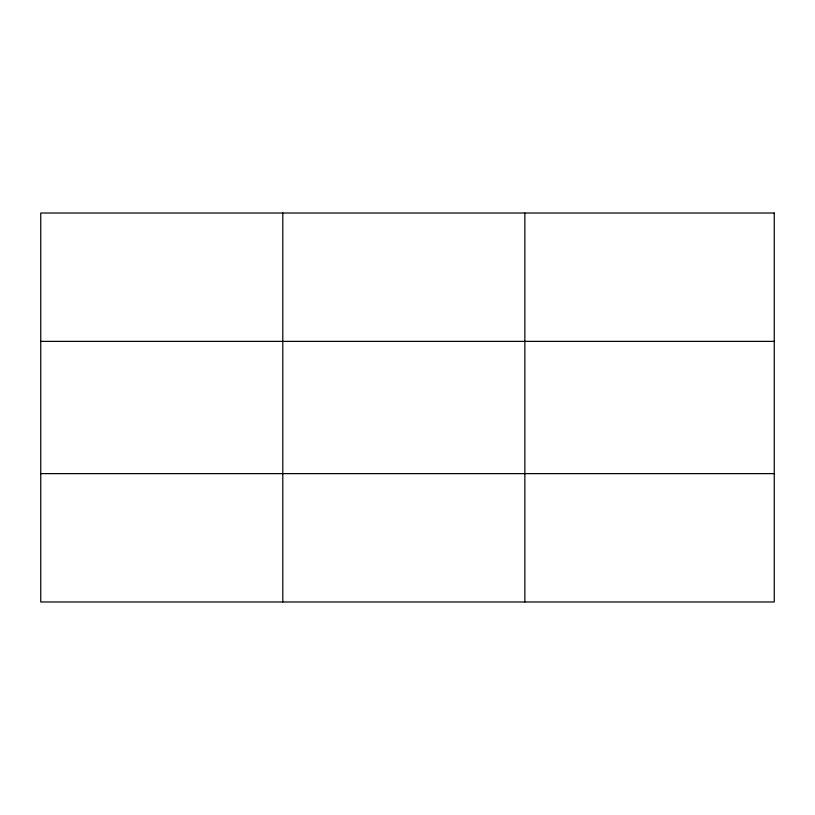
<?xml version="1.0" encoding="UTF-8"?>
<svg xmlns="http://www.w3.org/2000/svg" width="815" height="815" viewBox="0 0 815 815"><rect width="100%" height="100%" fill="white"/><g stroke="black" fill="none" stroke-linecap="round" stroke-linejoin="round"><path stroke-width="1.22" d="M282.805 213.021L282.805 601.979M524.86 213.021L524.86 601.979M40.75 341.373L774.25 341.373M40.75 473.627L774.25 473.627M774.25 213.021L774.25 601.979L40.75 601.979L40.75 213.021L774.25 213.021"/></g></svg>
